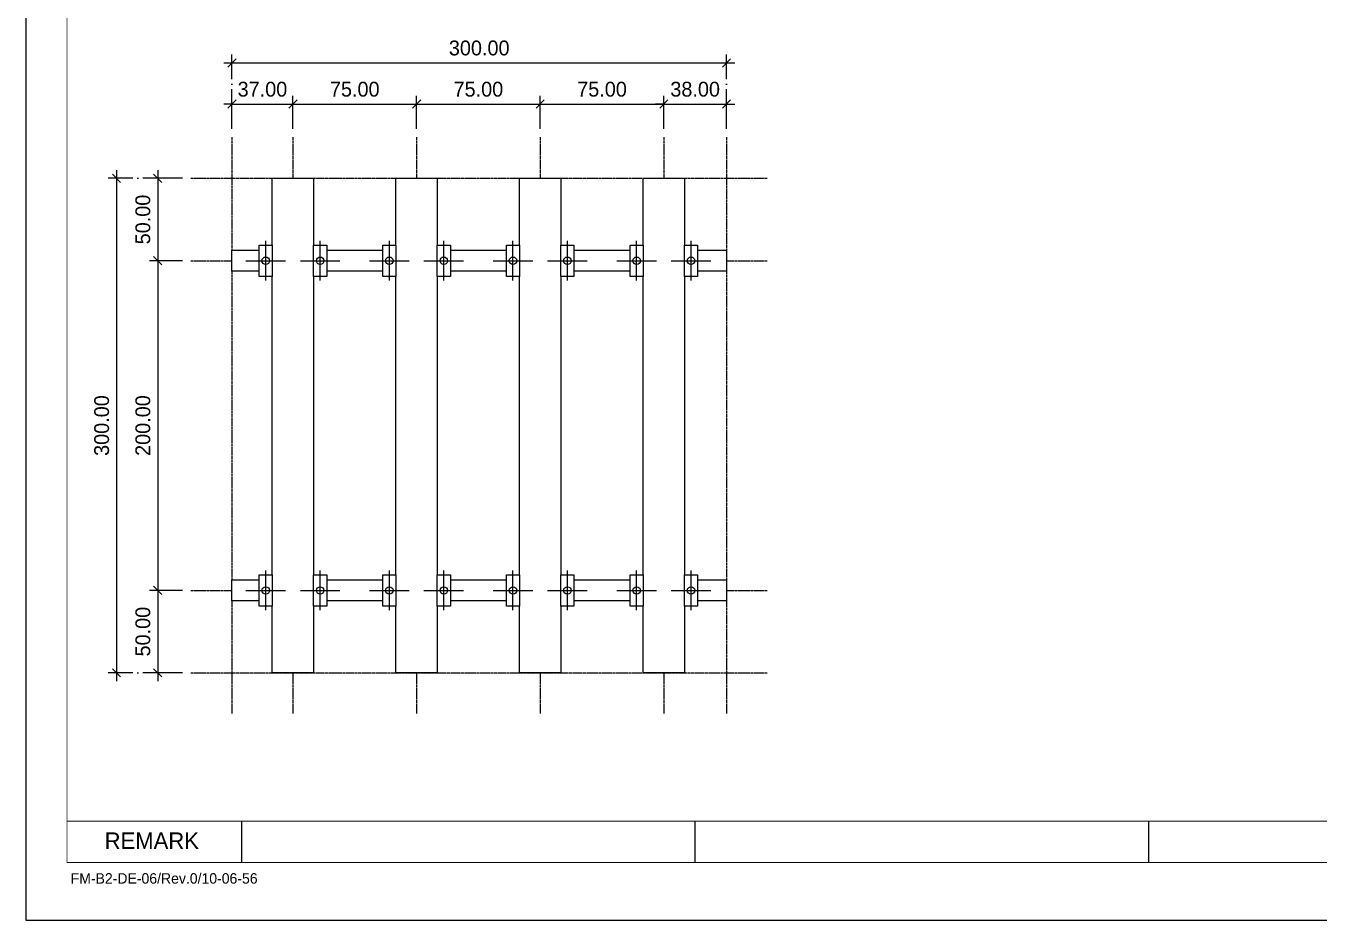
# Model space of a CAD drawing. Header units: millimetres. Extents: x -244126 to 368105, y -173968 to 259060.
# Drawn here: x 162645 to 163429, y 256308 to 256851 of the extents above; entities that cross this region are included whole.
import ezdxf
from ezdxf.enums import TextEntityAlignment as Align

# ---------------------------------------------------------------- set-up
doc = ezdxf.new("R2010")
doc.units = ezdxf.units.MM
doc.header["$MEASUREMENT"] = 0
for name, pattern in [('005_GG_TA_LINE', [13.75, 5, -1.25, 1.25, -1.25, 5]), ('ACAD_ISO04W100', [30, 24, -3, 0, -3]), ('CENTER', [2, 1.25, -0.25, 0.25, -0.25])]:
    doc.linetypes.add(name, pattern=pattern)
for name, color, linetype in [('000 - D I M', 6, 'Continuous'), ('000 - GRID', 8, 'CENTER'), ('000 - H A T C H', 8, 'Continuous'), ('000 - L I N E 0.1', 1, 'Continuous'), ('000 - T E X T', 4, 'Continuous'), ('000 - TITLEBLOCK', 4, 'Continuous'), ('000 - WIPEOUT', 250, 'Continuous'), ('001 - ASCESSORIES', 1, 'Continuous'), ('002 - STRUCTURAL STEEL', 4, 'Continuous'), ('A04_TUBE SERIES', 7, 'Continuous')]:
    doc.layers.add(name, color=color, linetype=linetype)
doc.styles.add('BROWALLIA', font='BrowalliaUPC.ttf')
doc.styles.add('century gothic111111', font='CordiaUPC.ttf')
doc.styles.add('Cetury Gothic', font='GOTHIC.TTF')
doc.styles.add('CORDIA', font='cordia.shx')
doc.styles.add('TA', font='Cordia New.ttf', dxfattribs={"height": 4.5})
doc.dimstyles.new('DIM E-E', dxfattribs={"dimscale": 2, "dimtxt": 0.18, "dimasz": 0.1, "dimexe": 0.1, "dimexo": 0.1, "dimgap": 0.09, "dimtad": 1, "dimtoh": 1, "dimzin": 0, "dimdsep": 46, "dimtxsty": 'CORDIA', "dimblk": 'OBLIQUE', "dimcen": 0.1, "dimdle": 0.1, "dimclrd": 40, "dimclre": 140, "dimclrt": 3, "dimadec": 0, "dimazin": 0, "dimtfac": 1, "dimtix": 1, "dimtmove": 2, "dimatfit": 3, "dimfxl": 1, "dimtolj": 1, "dimtzin": 0, "dimarcsym": 0})

# ---------------------------------------------------------------- blocks, each defined once
blk = doc.blocks.new('A$Cfd196da9')
at = {"color": 0, "linetype": 'ByBlock', "const_width": 0.1}
blk.add_lwpolyline([(-143.5, -98), (96.5, -98), (96.5, 99), (-143.5, 99)], close=True, dxfattribs=at)
blk = doc.blocks.new('*U1676')
at = {"linetype": '005_GG_TA_LINE'}
blk.add_point((125, 150), dxfattribs=at)
at = {"layer": '000 - L I N E 0.1', "color": 21, "linetype": 'Continuous'}
blk.add_lwpolyline([(0, 35.6), (0, 0), (35.6, 0)], dxfattribs=at)
at = {"layer": '000 - T E X T', "color": 3}
for p, q in [((130.74, 60), (130.74, 35)), ((405.94, 35), (405.94, 60)), ((681.14, 35), (681.14, 60))]:
    blk.add_line(p, q, dxfattribs=at)
at = {"layer": '000 - T E X T', "color": 3, "const_width": 0.5}
blk.add_lwpolyline([(25, 60), (1225, 60)], dxfattribs=at)
at = {"layer": '000 - TITLEBLOCK', "color": 250}
blk.add_lwpolyline([(0, 0), (1485, 0), (1485, 1050), (0, 1050)], close=True, dxfattribs=at)
at = {"layer": '000 - T E X T', "color": 3, "xscale": 5, "yscale": 5, "zscale": 5}
blk.add_blockref('A$Cfd196da9', (742.5, 525), dxfattribs=at)
at = {"color": 4, "insert": (47.79, 53.2), "char_height": 10, "width": 570.6175, "attachment_point": 1, "style": 'BROWALLIA'}
blk.add_mtext('{\\fCentury Gothic|b0|i0|c0|p34;REMARK}', dxfattribs=at)
at = {"color": 4, "style": 'TA'}
blk.add_attdef('PAPER_SIZE', text='', height=6.25, dxfattribs=at).set_placement((1421.5, 24.94), align=Align.MIDDLE_RIGHT)
blk.add_attdef('SCALE_SIZE', text='', height=6.25, dxfattribs=at).set_placement((1433.78, 25.07), align=Align.MIDDLE_LEFT)
at = {"layer": '000 - H A T C H', "color": 4, "insert": (27.18, 28.49), "char_height": 6.3569, "attachment_point": 1, "style": 'century gothic111111'}
blk.add_mtext('FM-B2-DE-06/Rev.0/10-06-56', dxfattribs=at)
at = {"layer": '000 - T E X T', "color": 250, "style": 'TA'}
for tag, height, p in [('SUPERLINK', 5, (43.16, 1039.41)), ('NAMEFILE', 5, (43.16, 1029.41)), ('SC', 100, (8.41, 938.03))]:
    blk.add_attdef(tag, text='', height=height, dxfattribs=at).set_placement(p, align=Align.MIDDLE_LEFT)
at = {"layer": '000 - T E X T', "color": 4, "style": 'TA'}
for tag, height, p in [('NAME_JOB_1', 5, (1309.16, 845.63)), ('NAME_JOB_2', 5, (1309.16, 834.72)), ('NAME_PROJECT_1', 7.5, (1234.52, 797.42)), ('NAME_PROJECT_2', 7.5, (1234.52, 778.92)), ('NAME_PROJECT_3', 7.5, (1234.52, 760.42)), ('CODE_VALUE_1', 4.75, (1302.87, 722.8)), ('CODE_VALUE_2', 4.75, (1302.87, 707.8)), ('PART_NAME_VALUE_1', 4.75, (1302.87, 689.69)), ('PART_NAME_VALUE_2', 4.75, (1302.87, 674.69)), ('PART_NAME_VALUE_3', 4.75, (1302.87, 659.69)), ('MATTERIAL_VALUE_1', 9, (1304.89, 642.26)), ('SPEC_VALUE', 9, (1304.89, 621.71)), ('THICKNESS_VALUE', 9, (1304.89, 601.32)), ('COATING_VALUE_1', 9, (1304.89, 581.25)), ('COATING_VALUE_2', 9, (1304.89, 561.18)), ('NAME_TITLE_1', 6, (1236.27, 194.04)), ('NAME_TITLE_2', 6, (1236.27, 177.39)), ('NAME_TITLE_3', 6, (1236.27, 160.74)), ('DRAWING_NO1', 6, (1236.53, 82.29)), ('DRAWING_NO2', 6, (1236.53, 62.29))]:
    blk.add_attdef(tag, text='', height=height, dxfattribs=at).set_placement(p, align=Align.MIDDLE_LEFT)
for tag, p in [('NAME_DAFT', (1383.53, 340.54)), ('NAME_CHECKED', (1383.53, 306.49)), ('NAME_DESIGNER', (1383.53, 273.03)), ('NAME_DESIGN_MGR', (1383.53, 237.79))]:
    blk.add_attdef(tag, text='', height=9, dxfattribs=at).set_placement(p, align=Align.MIDDLE_CENTER)
for tag, p, height in [('REV', (1383.82, 125.62), 9.38), ('NAME_REMARK', (138.21, 43.26), 10)]:
    blk.add_attdef(tag, p, '', height=height, dxfattribs=at)
at = {"layer": '000 - T E X T', "color": 4, "style": 'Cetury Gothic'}
for tag, p in [('SHEET_NO.', (1403.95, 84.99)), ('TOTAL_SHEET_NO.', (1402.41, 44.1))]:
    blk.add_attdef(tag, text='', height=9, dxfattribs=at).set_placement(p, align=Align.CENTER)
blk = doc.blocks.new('*U548')
at = {"color": 3}
blk.add_point((0, -300), dxfattribs=at)
at = {"layer": '000 - GRID', "color": 0, "linetype": 'ByBlock'}
blk.add_line((0, 25), (0, -325), dxfattribs=at)
at = {"layer": '000 - GRID', "color": 0}
blk.add_point((0, 0), dxfattribs=at)
at = {"style": 'TA', "flags": 1}
blk.add_attdef('LOCATION', (6, 6), '', height=4.5, dxfattribs=at)
blk = doc.blocks.new('*U1505')
at = {"color": 0}
blk.add_wipeout([(-150, 6.35), (150, 6.35), (150, -6.35), (-150, -6.35)], dxfattribs=at).dxf.layer = '000 - WIPEOUT'
at = {"layer": '002 - STRUCTURAL STEEL', "color": 0, "linetype": 'ByBlock'}
blk.add_lwpolyline([(-150, 6.35), (150, 6.35), (150, -6.35), (-150, -6.35)], close=True, dxfattribs=at)
blk = doc.blocks.new('*U970')
at = {"color": 0}
blk.add_wipeout([(-12.5, 300), (12.5, 300), (12.5, 0), (-12.5, 0)], dxfattribs=at).dxf.layer = '000 - WIPEOUT'
at = {"layer": '002 - STRUCTURAL STEEL', "color": 0, "linetype": 'ByBlock'}
blk.add_lwpolyline([(-12.5, 300), (12.5, 300), (12.5, 0), (-12.5, 0)], close=True, dxfattribs=at)
blk = doc.blocks.new('_Oblique')
at = {"color": 0, "linetype": 'ByBlock', "lineweight": -2}
blk.add_line((-0.5, -0.5), (0.5, 0.5), dxfattribs=at)
blk = doc.blocks.new('*D5200')
at = {"layer": '000 - D I M', "color": 40, "lineweight": -2, "transparency": 16777216}
for p, q in [((162769.99, 256803.38), (162764.99, 256803.38)), ((162769.99, 256803.38), (162806.99, 256803.38)), ((162806.99, 256803.38), (162811.99, 256803.38))]:
    blk.add_line(p, q, dxfattribs=at)
at = {"layer": '000 - D I M', "color": 140, "linetype": 'ACAD_ISO04W100', "lineweight": -2, "transparency": 16777216}
for p, q in [((162769.99, 256788.38), (162769.99, 256808.38)), ((162806.99, 256788.38), (162806.99, 256808.38))]:
    blk.add_line(p, q, dxfattribs=at)
at = {"layer": 'Defpoints', "color": 0, "transparency": 16777216}
for p in [(162806.99, 256803.38), (162769.99, 256783.38), (162806.99, 256783.38)]:
    blk.add_point(p, dxfattribs=at)
at = {"layer": '000 - D I M', "color": 40, "lineweight": -2, "transparency": 16777216, "xscale": 5, "yscale": 5, "zscale": 5}
blk.add_blockref('_Oblique', (162769.99, 256803.38), dxfattribs=at)
at = {"layer": '000 - D I M', "color": 40, "lineweight": -2, "transparency": 16777216, "xscale": 5, "yscale": 5, "zscale": 5, "rotation": 180}
blk.add_blockref('_Oblique', (162806.99, 256803.38), dxfattribs=at)
at = {"layer": '000 - D I M', "color": 3, "transparency": 16777216, "insert": (162788.49, 256812.38), "char_height": 9, "attachment_point": 5, "style": 'CORDIA'}
blk.add_mtext('\\A1;37.00', dxfattribs=at)
blk = doc.blocks.new('*D5201')
at = {"layer": '000 - D I M', "color": 40, "lineweight": -2, "transparency": 16777216}
blk.add_line((162801.99, 256803.38), (162886.99, 256803.38), dxfattribs=at)
at = {"layer": '000 - D I M', "color": 140, "linetype": 'ACAD_ISO04W100', "lineweight": -2, "transparency": 16777216}
for p, q in [((162806.99, 256788.38), (162806.99, 256808.38)), ((162881.99, 256788.38), (162881.99, 256808.38))]:
    blk.add_line(p, q, dxfattribs=at)
at = {"layer": 'Defpoints', "color": 0, "transparency": 16777216}
for p in [(162881.99, 256803.38), (162806.99, 256783.38), (162881.99, 256783.38)]:
    blk.add_point(p, dxfattribs=at)
at = {"layer": '000 - D I M', "color": 40, "lineweight": -2, "transparency": 16777216, "xscale": 5, "yscale": 5, "zscale": 5, "rotation": 180}
blk.add_blockref('_Oblique', (162806.99, 256803.38), dxfattribs=at)
at = {"layer": '000 - D I M', "color": 40, "lineweight": -2, "transparency": 16777216, "xscale": 5, "yscale": 5, "zscale": 5}
blk.add_blockref('_Oblique', (162881.99, 256803.38), dxfattribs=at)
at = {"layer": '000 - D I M', "color": 3, "transparency": 16777216, "insert": (162844.49, 256812.38), "char_height": 9, "attachment_point": 5, "style": 'CORDIA'}
blk.add_mtext('\\A1;75.00', dxfattribs=at)
blk = doc.blocks.new('*D5202')
at = {"layer": '000 - D I M', "color": 40, "lineweight": -2, "transparency": 16777216}
blk.add_line((162876.99, 256803.38), (162961.99, 256803.38), dxfattribs=at)
at = {"layer": '000 - D I M', "color": 140, "linetype": 'ACAD_ISO04W100', "lineweight": -2, "transparency": 16777216}
for p, q in [((162881.99, 256788.38), (162881.99, 256808.38)), ((162956.99, 256788.38), (162956.99, 256808.38))]:
    blk.add_line(p, q, dxfattribs=at)
at = {"layer": 'Defpoints', "color": 0, "transparency": 16777216}
for p in [(162956.99, 256803.38), (162881.99, 256783.38), (162956.99, 256783.38)]:
    blk.add_point(p, dxfattribs=at)
at = {"layer": '000 - D I M', "color": 40, "lineweight": -2, "transparency": 16777216, "xscale": 5, "yscale": 5, "zscale": 5, "rotation": 180}
blk.add_blockref('_Oblique', (162881.99, 256803.38), dxfattribs=at)
at = {"layer": '000 - D I M', "color": 40, "lineweight": -2, "transparency": 16777216, "xscale": 5, "yscale": 5, "zscale": 5}
blk.add_blockref('_Oblique', (162956.99, 256803.38), dxfattribs=at)
at = {"layer": '000 - D I M', "color": 3, "transparency": 16777216, "insert": (162919.49, 256812.38), "char_height": 9, "attachment_point": 5, "style": 'CORDIA'}
blk.add_mtext('\\A1;75.00', dxfattribs=at)
blk = doc.blocks.new('*D5203')
at = {"layer": '000 - D I M', "color": 40, "lineweight": -2, "transparency": 16777216}
blk.add_line((162951.99, 256803.38), (163036.99, 256803.38), dxfattribs=at)
at = {"layer": '000 - D I M', "color": 140, "linetype": 'ACAD_ISO04W100', "lineweight": -2, "transparency": 16777216}
for p, q in [((162956.99, 256788.38), (162956.99, 256808.38)), ((163031.99, 256788.38), (163031.99, 256808.38))]:
    blk.add_line(p, q, dxfattribs=at)
at = {"layer": 'Defpoints', "color": 0, "transparency": 16777216}
for p in [(163031.99, 256803.38), (162956.99, 256783.38), (163031.99, 256783.38)]:
    blk.add_point(p, dxfattribs=at)
at = {"layer": '000 - D I M', "color": 40, "lineweight": -2, "transparency": 16777216, "xscale": 5, "yscale": 5, "zscale": 5, "rotation": 180}
blk.add_blockref('_Oblique', (162956.99, 256803.38), dxfattribs=at)
at = {"layer": '000 - D I M', "color": 40, "lineweight": -2, "transparency": 16777216, "xscale": 5, "yscale": 5, "zscale": 5}
blk.add_blockref('_Oblique', (163031.99, 256803.38), dxfattribs=at)
at = {"layer": '000 - D I M', "color": 3, "transparency": 16777216, "insert": (162994.49, 256812.38), "char_height": 9, "attachment_point": 5, "style": 'CORDIA'}
blk.add_mtext('\\A1;75.00', dxfattribs=at)
blk = doc.blocks.new('*D5204')
at = {"layer": '000 - D I M', "color": 40, "lineweight": -2, "transparency": 16777216}
for p, q in [((163031.99, 256803.38), (163026.99, 256803.38)), ((163031.99, 256803.38), (163069.99, 256803.38)), ((163069.99, 256803.38), (163074.99, 256803.38))]:
    blk.add_line(p, q, dxfattribs=at)
at = {"layer": '000 - D I M', "color": 140, "linetype": 'ACAD_ISO04W100', "lineweight": -2, "transparency": 16777216}
for p, q in [((163031.99, 256788.38), (163031.99, 256808.38)), ((163069.99, 256788.38), (163069.99, 256808.38))]:
    blk.add_line(p, q, dxfattribs=at)
at = {"layer": 'Defpoints', "color": 0, "transparency": 16777216}
for p in [(163069.99, 256803.38), (163031.99, 256783.38), (163069.99, 256783.38)]:
    blk.add_point(p, dxfattribs=at)
at = {"layer": '000 - D I M', "color": 40, "lineweight": -2, "transparency": 16777216, "xscale": 5, "yscale": 5, "zscale": 5}
blk.add_blockref('_Oblique', (163031.99, 256803.38), dxfattribs=at)
at = {"layer": '000 - D I M', "color": 40, "lineweight": -2, "transparency": 16777216, "xscale": 5, "yscale": 5, "zscale": 5, "rotation": 180}
blk.add_blockref('_Oblique', (163069.99, 256803.38), dxfattribs=at)
at = {"layer": '000 - D I M', "color": 3, "transparency": 16777216, "insert": (163050.99, 256812.38), "char_height": 9, "attachment_point": 5, "style": 'CORDIA'}
blk.add_mtext('\\A1;38.00', dxfattribs=at)
blk = doc.blocks.new('*D5205')
at = {"layer": '000 - D I M', "color": 40, "lineweight": -2, "transparency": 16777216}
blk.add_line((162724.99, 256763.38), (162724.99, 256703.38), dxfattribs=at)
at = {"layer": '000 - D I M', "color": 140, "linetype": 'ACAD_ISO04W100', "lineweight": -2, "transparency": 16777216}
for p, q in [((162739.99, 256758.38), (162719.99, 256758.38)), ((162739.99, 256708.38), (162719.99, 256708.38))]:
    blk.add_line(p, q, dxfattribs=at)
at = {"layer": 'Defpoints', "color": 0, "transparency": 16777216}
for p in [(162744.99, 256758.38), (162724.99, 256708.38), (162744.99, 256708.38)]:
    blk.add_point(p, dxfattribs=at)
at = {"layer": '000 - D I M', "color": 40, "lineweight": -2, "transparency": 16777216, "xscale": 5, "yscale": 5, "zscale": 5}
for p, rotation in [((162724.99, 256758.38), 90), ((162724.99, 256708.38), 270)]:
    blk.add_blockref('_Oblique', p, dxfattribs=dict(at, rotation=rotation))
at = {"layer": '000 - D I M', "color": 3, "transparency": 16777216, "insert": (162715.99, 256733.38), "char_height": 9, "attachment_point": 5, "rotation": 90, "style": 'CORDIA'}
blk.add_mtext('\\A1;50.00', dxfattribs=at)
blk = doc.blocks.new('*D5206')
at = {"layer": '000 - D I M', "color": 140, "linetype": 'ACAD_ISO04W100', "lineweight": -2, "transparency": 16777216}
for p, q in [((162739.99, 256708.38), (162719.99, 256708.38)), ((162739.99, 256508.38), (162719.99, 256508.38))]:
    blk.add_line(p, q, dxfattribs=at)
at = {"layer": '000 - D I M', "color": 40, "lineweight": -2, "transparency": 16777216}
blk.add_line((162724.99, 256713.38), (162724.99, 256503.38), dxfattribs=at)
at = {"layer": 'Defpoints', "color": 0, "transparency": 16777216}
for p in [(162744.99, 256708.38), (162724.99, 256508.38), (162744.99, 256508.38)]:
    blk.add_point(p, dxfattribs=at)
at = {"layer": '000 - D I M', "color": 40, "lineweight": -2, "transparency": 16777216, "xscale": 5, "yscale": 5, "zscale": 5}
for p, rotation in [((162724.99, 256708.38), 90), ((162724.99, 256508.38), 270)]:
    blk.add_blockref('_Oblique', p, dxfattribs=dict(at, rotation=rotation))
at = {"layer": '000 - D I M', "color": 3, "transparency": 16777216, "insert": (162715.99, 256608.38), "char_height": 9, "attachment_point": 5, "rotation": 90, "style": 'CORDIA'}
blk.add_mtext('\\A1;200.00', dxfattribs=at)
blk = doc.blocks.new('*D5207')
at = {"layer": '000 - D I M', "color": 40, "lineweight": -2, "transparency": 16777216}
blk.add_line((162724.99, 256513.38), (162724.99, 256453.38), dxfattribs=at)
at = {"layer": '000 - D I M', "color": 140, "linetype": 'ACAD_ISO04W100', "lineweight": -2, "transparency": 16777216}
for p, q in [((162739.99, 256508.38), (162719.99, 256508.38)), ((162739.99, 256458.38), (162719.99, 256458.38))]:
    blk.add_line(p, q, dxfattribs=at)
at = {"layer": 'Defpoints', "color": 0, "transparency": 16777216}
for p in [(162744.99, 256508.38), (162724.99, 256458.38), (162744.99, 256458.38)]:
    blk.add_point(p, dxfattribs=at)
at = {"layer": '000 - D I M', "color": 40, "lineweight": -2, "transparency": 16777216, "xscale": 5, "yscale": 5, "zscale": 5}
for p, rotation in [((162724.99, 256508.38), 90), ((162724.99, 256458.38), 270)]:
    blk.add_blockref('_Oblique', p, dxfattribs=dict(at, rotation=rotation))
at = {"layer": '000 - D I M', "color": 3, "transparency": 16777216, "insert": (162715.99, 256483.38), "char_height": 9, "attachment_point": 5, "rotation": 90, "style": 'CORDIA'}
blk.add_mtext('\\A1;50.00', dxfattribs=at)
blk = doc.blocks.new('*D5208')
at = {"layer": '000 - D I M', "color": 140, "linetype": 'ACAD_ISO04W100', "lineweight": -2, "transparency": 16777216}
for p, q in [((162769.99, 256788.38), (162769.99, 256833.38)), ((163069.99, 256788.38), (163069.99, 256833.38))]:
    blk.add_line(p, q, dxfattribs=at)
at = {"layer": '000 - D I M', "color": 40, "lineweight": -2, "transparency": 16777216}
blk.add_line((162764.99, 256828.38), (163074.99, 256828.38), dxfattribs=at)
at = {"layer": 'Defpoints', "color": 0, "transparency": 16777216}
for p in [(163069.99, 256828.38), (162769.99, 256783.38), (163069.99, 256783.38)]:
    blk.add_point(p, dxfattribs=at)
at = {"layer": '000 - D I M', "color": 40, "lineweight": -2, "transparency": 16777216, "xscale": 5, "yscale": 5, "zscale": 5, "rotation": 180}
blk.add_blockref('_Oblique', (162769.99, 256828.38), dxfattribs=at)
at = {"layer": '000 - D I M', "color": 40, "lineweight": -2, "transparency": 16777216, "xscale": 5, "yscale": 5, "zscale": 5}
blk.add_blockref('_Oblique', (163069.99, 256828.38), dxfattribs=at)
at = {"layer": '000 - D I M', "color": 3, "transparency": 16777216, "insert": (162919.99, 256837.38), "char_height": 9, "attachment_point": 5, "style": 'CORDIA'}
blk.add_mtext('\\A1;300.00', dxfattribs=at)
blk = doc.blocks.new('*D5209')
at = {"layer": '000 - D I M', "color": 40, "lineweight": -2, "transparency": 16777216}
blk.add_line((162699.99, 256763.38), (162699.99, 256453.38), dxfattribs=at)
at = {"layer": '000 - D I M', "color": 140, "linetype": 'ACAD_ISO04W100', "lineweight": -2, "transparency": 16777216}
for p, q in [((162739.99, 256758.38), (162694.99, 256758.38)), ((162739.99, 256458.38), (162694.99, 256458.38))]:
    blk.add_line(p, q, dxfattribs=at)
at = {"layer": 'Defpoints', "color": 0, "transparency": 16777216}
for p in [(162744.99, 256758.38), (162699.99, 256458.38), (162744.99, 256458.38)]:
    blk.add_point(p, dxfattribs=at)
at = {"layer": '000 - D I M', "color": 40, "lineweight": -2, "transparency": 16777216, "xscale": 5, "yscale": 5, "zscale": 5}
for p, rotation in [((162699.99, 256758.38), 90), ((162699.99, 256458.38), 270)]:
    blk.add_blockref('_Oblique', p, dxfattribs=dict(at, rotation=rotation))
at = {"layer": '000 - D I M', "color": 3, "transparency": 16777216, "insert": (162690.99, 256608.38), "char_height": 9, "attachment_point": 5, "rotation": 90, "style": 'CORDIA'}
blk.add_mtext('\\A1;300.00', dxfattribs=at)
blk = doc.blocks.new('000 - FAMELINE_STAINLESS_STEEL_LOCKING_BUSH_(SS-LKB-01)_SIDE_VIEW')
at = {"color": 2}
blk.add_wipeout([(-9.5, 4), (9.5, 4), (9.5, -4), (-9.5, -4)], dxfattribs=at).dxf.layer = '000 - WIPEOUT'
blk.add_circle((0, 0), 2.24, dxfattribs=at)
at = {"layer": '001 - ASCESSORIES', "color": 2}
blk.add_lwpolyline([(-9.5, 4), (9.5, 4), (9.5, -4), (-9.5, -4)], close=True, dxfattribs=at)
at = {"layer": 'Defpoints', "color": 250}
for p, q in [((0, 12), (0, -12)), ((-12, 0), (12, 0))]:
    blk.add_line(p, q, dxfattribs=at)
blk = doc.blocks.new('*U3430')
at = {"color": 3}
blk.add_blockref('000 - FAMELINE_STAINLESS_STEEL_LOCKING_BUSH_(SS-LKB-01)_SIDE_VIEW', (0, 0), dxfattribs=at)

msp = doc.modelspace()

# ---------------------------------------------------------------- block references
msp.add_blockref('*U1676', (162644.98721, 256308.37679))
at = {"layer": '000 - GRID'}
for p in [(162769.98721, 256758.37679), (162806.98721, 256758.37679), (162881.98721, 256758.37679), (162956.98721, 256758.37679), (163031.98721, 256758.37679), (163069.98721, 256758.37679)]:
    msp.add_blockref('*U548', p, dxfattribs=at)
at = {"layer": '000 - GRID', "rotation": 90}
for p in [(162769.98721, 256758.37679), (162769.98721, 256708.37679), (162769.98721, 256508.37679), (162769.98721, 256458.37679)]:
    msp.add_blockref('*U548', p, dxfattribs=at)

# ---------------------------------------------------------------- dimensions: what is measured, and where the dimension line sits
at = {"layer": '000 - D I M', "color": 3}
for base, p1, p2, picture, middle in [((163069.98721, 256828.37679), (162769.98721, 256783.37679), (163069.98721, 256783.37679), '*D5208', (162919.98721, 256837.37679)), ((162806.98721, 256803.37679), (162769.98721, 256783.37679), (162806.98721, 256783.37679), '*D5200', (162788.48721, 256812.37679)), ((162881.98721, 256803.37679), (162806.98721, 256783.37679), (162881.98721, 256783.37679), '*D5201', (162844.48721, 256812.37679)), ((162956.98721, 256803.37679), (162881.98721, 256783.37679), (162956.98721, 256783.37679), '*D5202', (162919.48721, 256812.37679)), ((163031.98721, 256803.37679), (162956.98721, 256783.37679), (163031.98721, 256783.37679), '*D5203', (162994.48721, 256812.37679)), ((163069.98721, 256803.37679), (163031.98721, 256783.37679), (163069.98721, 256783.37679), '*D5204', (163050.98721, 256812.37679))]:
    dim = msp.add_linear_dim(base=base, p1=p1, p2=p2, dimstyle='DIM E-E', override={"dimscale": 50}, dxfattribs=at)
    dim.commit()
    dim.dimension.update_dxf_attribs({"geometry": picture, "text_midpoint": middle})
for base, p1, p2, picture, middle in [((162699.98721, 256458.37679), (162744.98721, 256758.37679), (162744.98721, 256458.37679), '*D5209', (162690.98721, 256608.37679)), ((162724.98721, 256708.37679), (162744.98721, 256758.37679), (162744.98721, 256708.37679), '*D5205', (162715.98721, 256733.37679)), ((162724.98721, 256508.37679), (162744.98721, 256708.37679), (162744.98721, 256508.37679), '*D5206', (162715.98721, 256608.37679)), ((162724.98721, 256458.37679), (162744.98721, 256508.37679), (162744.98721, 256458.37679), '*D5207', (162715.98721, 256483.37679))]:
    dim = msp.add_linear_dim(base=base, p1=p1, p2=p2, angle=90, dimstyle='DIM E-E', override={"dimscale": 50}, dxfattribs=at)
    dim.commit()
    dim.dimension.update_dxf_attribs({"geometry": picture, "text_midpoint": middle})

# ---------------------------------------------------------------- next in the draw order: block references
at = {"layer": '001 - ASCESSORIES', "color": 1}
for p in [(162919.98721, 256708.37679), (162919.98721, 256508.37679)]:
    msp.add_blockref('*U1505', p, dxfattribs=at)

# ---------------------------------------------------------------- next in the draw order: block references
at = {"layer": 'A04_TUBE SERIES', "color": 3}
for p in [(162806.98721, 256458.37679), (162881.98721, 256458.37679), (162956.98721, 256458.37679), (163031.98721, 256458.37679)]:
    msp.add_blockref('*U970', p, dxfattribs=at)

# ---------------------------------------------------------------- next in the draw order: block references
at = {"color": 3, "rotation": 90}
for p in [(162790.48721, 256708.37679), (162823.48721, 256708.37679), (162865.48721, 256708.37679), (162898.48721, 256708.37679), (162940.48721, 256708.37679), (162973.48721, 256708.37679), (163015.48721, 256708.37679), (163048.48721, 256708.37679), (162790.48721, 256508.37679), (162823.48721, 256508.37679), (162865.48721, 256508.37679), (162898.48721, 256508.37679), (162940.48721, 256508.37679), (162973.48721, 256508.37679), (163015.48721, 256508.37679), (163048.48721, 256508.37679)]:
    msp.add_blockref('*U3430', p, dxfattribs=at)

doc.saveas('drawing.dxf')
